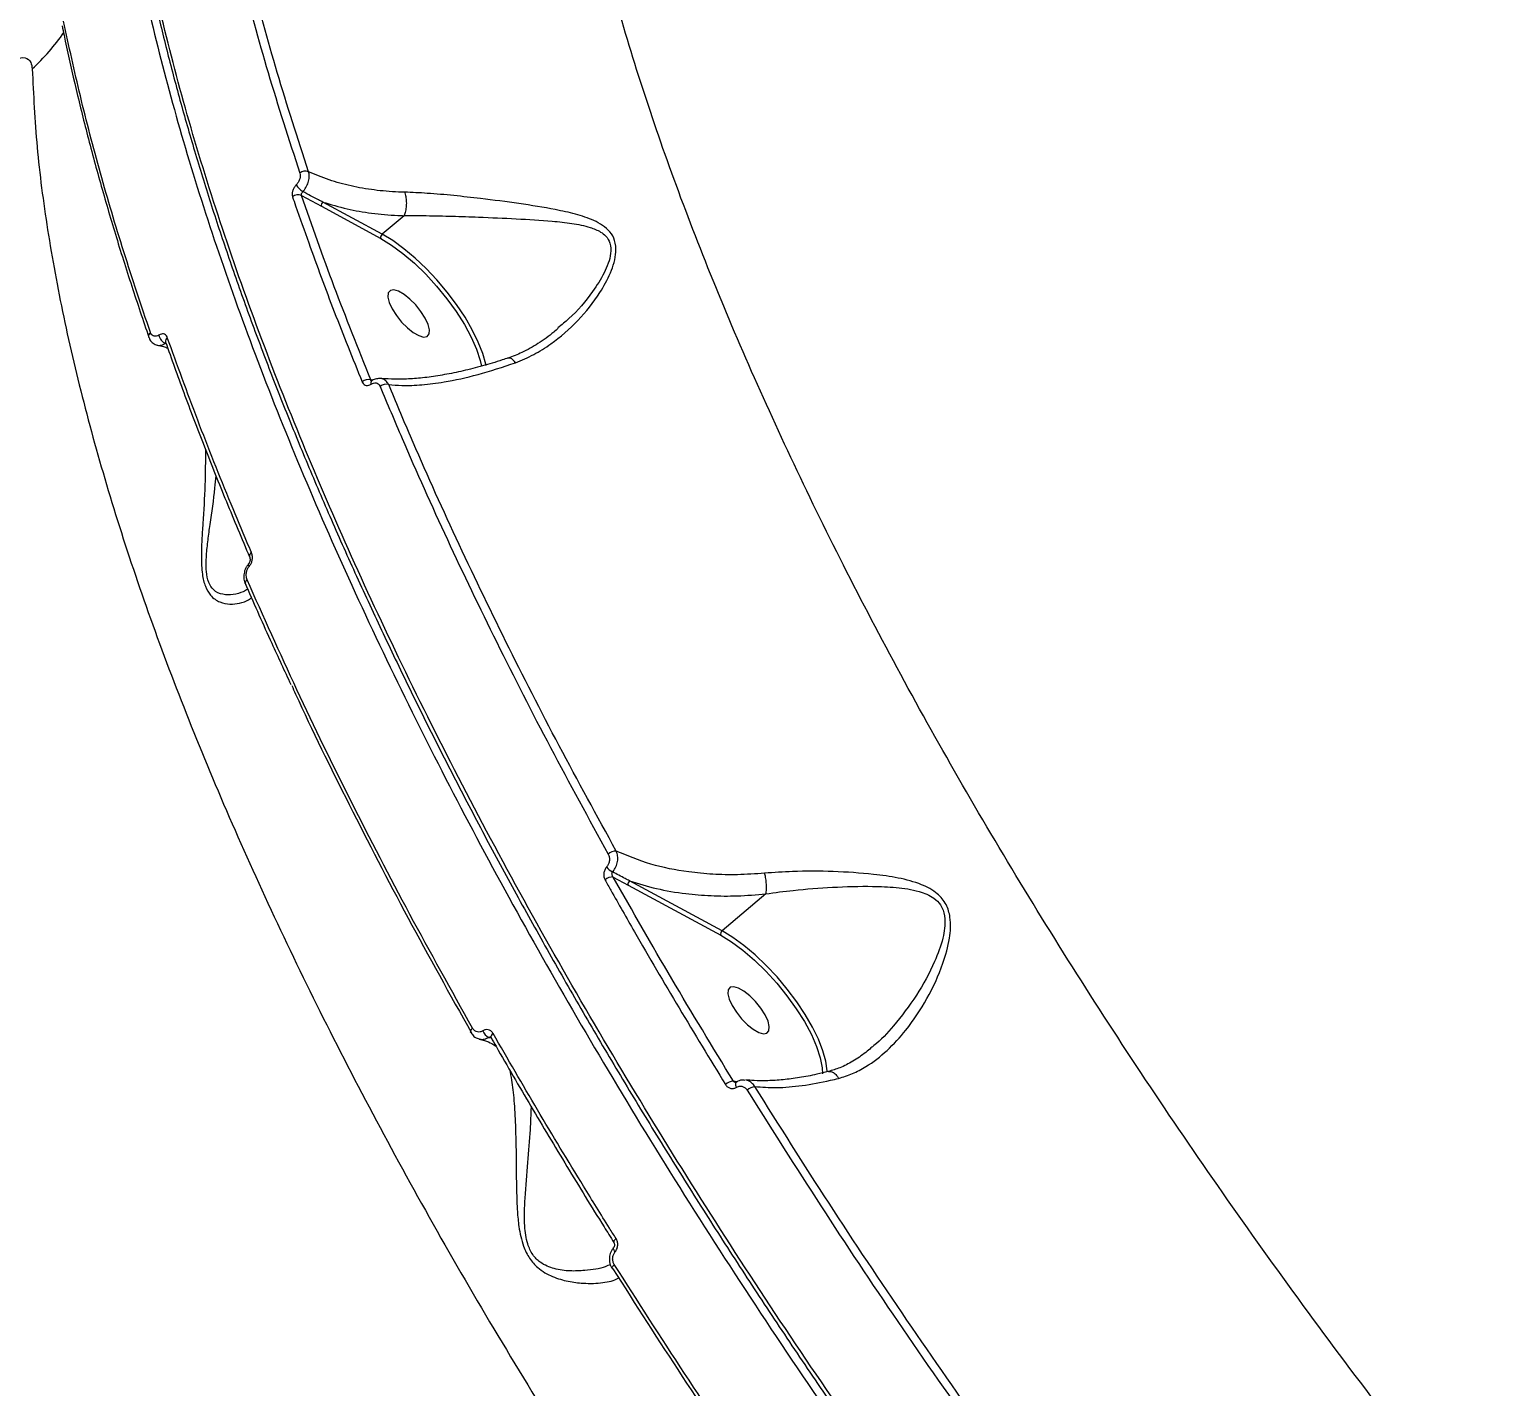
# Model space of a CAD drawing. Header units: millimetres. Extents: x -6879 to 7341, y -8047 to 7187.
# Drawn here: x -1084.1 to -860.5, y 3551.1 to 3758.5 of the extents above; entities that cross this region are included whole.
import ezdxf

# ---------------------------------------------------------------- set-up
doc = ezdxf.new("R2010")
doc.units = ezdxf.units.MM
for name, color, linetype in [('DIKOM_ОБЪЕКТ', 7, 'Continuous'), ('DIKOM_РАЗМЕР_ЗОНА', 7, 'Continuous'), ('DIKOM_РАЗМЕР_ОБЪЕКТА', 7, 'Continuous')]:
    doc.layers.add(name, color=color, linetype=linetype)
doc.styles.add('style1', font='arial.ttf', dxfattribs={"width": 0.8})
doc.dimstyles.new('1-50', dxfattribs={"dimtxt": 300, "dimasz": 200, "dimexe": 100, "dimexo": 0, "dimgap": 100, "dimtad": 0, "dimdec": 0, "dimtxsty": 'style1', "dimcen": 0, "dimclrd": 7, "dimclre": 7, "dimadec": 1, "dimazin": 2, "dimtfac": 1, "dimtdec": 0, "dimtmove": 1, "dimatfit": 3, "dimfxl": 0, "dimlwd": 25, "dimlwe": 18, "dimarcsym": 0})

# ---------------------------------------------------------------- blocks, each defined once
blk = doc.blocks.new('*D20')
at = {"layer": 'Defpoints', "color": 0, "transparency": 16777216}
for p in [(-335.47, 4138.44), (-5198.79, -5966.88), (-1568.13, -5966.88)]:
    blk.add_point(p, dxfattribs=at)
at = {"layer": 'DIKOM_РАЗМЕР_ОБЪЕКТА', "color": 7, "lineweight": 18, "transparency": 16777216}
for p, q in [((-335.47, 4138.44), (-5298.79, 4138.44)), ((-1568.13, -5966.88), (-5298.79, -5966.88))]:
    blk.add_line(p, q, dxfattribs=at)
at = {"layer": 'DIKOM_РАЗМЕР_ОБЪЕКТА', "color": 7, "lineweight": 25, "transparency": 16777216}
for p, q in [((-5198.79, 3938.44), (-5198.79, -81.84)), ((-5198.79, -5766.88), (-5198.79, -1161.62))]:
    blk.add_line(p, q, dxfattribs=at)
at = {"layer": 'DIKOM_РАЗМЕР_ОБЪЕКТА', "color": 7, "transparency": 16777216}
for points in [[(-5232.12, 3938.44), (-5165.46, 3938.44), (-5198.79, 4138.44)], [(-5232.12, -5766.88), (-5165.46, -5766.88), (-5198.79, -5966.88)]]:
    blk.add_solid(points, dxfattribs=at)
at = {"layer": 'DIKOM_РАЗМЕР_ОБЪЕКТА', "color": 0, "transparency": 16777216, "insert": (-5198.79, -621.73), "char_height": 300, "attachment_point": 5, "rotation": 90, "style": 'style1'}
blk.add_mtext('10100', dxfattribs=at)
blk = doc.blocks.new('*D19')
at = {"layer": 'Defpoints', "color": 0, "transparency": 16777216}
for p in [(5624.04, 6094.27), (-4435.35, 2864.29), (5624.04, -2640.11)]:
    blk.add_point(p, dxfattribs=at)
at = {"layer": 'DIKOM_РАЗМЕР_ОБЪЕКТА', "color": 7, "lineweight": 18, "transparency": 16777216}
for p, q in [((-4435.35, 2864.29), (-4435.35, 6194.27)), ((5624.04, -2640.11), (5624.04, 6194.27))]:
    blk.add_line(p, q, dxfattribs=at)
at = {"layer": 'DIKOM_РАЗМЕР_ОБЪЕКТА', "color": 7, "lineweight": 25, "transparency": 16777216}
for p, q in [((-4235.35, 6094.27), (2113.67, 6094.27)), ((5424.04, 6094.27), (3193.46, 6094.27))]:
    blk.add_line(p, q, dxfattribs=at)
at = {"layer": 'DIKOM_РАЗМЕР_ОБЪЕКТА', "color": 7, "transparency": 16777216}
for points in [[(-4235.35, 6127.6), (-4235.35, 6060.94), (-4435.35, 6094.27)], [(5424.04, 6127.6), (5424.04, 6060.94), (5624.04, 6094.27)]]:
    blk.add_solid(points, dxfattribs=at)
at = {"layer": 'DIKOM_РАЗМЕР_ОБЪЕКТА', "color": 0, "transparency": 16777216, "insert": (2653.56, 6094.27), "char_height": 300, "attachment_point": 5, "style": 'style1'}
blk.add_mtext('10100', dxfattribs=at)
blk = doc.blocks.new('*D18')
at = {"layer": 'Defpoints', "color": 0, "transparency": 16777216}
for p in [(-342.29, 5666.7), (-6681.79, -8047.27), (-1651.48, -8047.27)]:
    blk.add_point(p, dxfattribs=at)
at = {"layer": 'DIKOM_РАЗМЕР_ЗОНА', "color": 7, "lineweight": 18, "transparency": 16777216}
for p, q in [((-342.29, 5666.7), (-6781.79, 5666.7)), ((-1651.48, -8047.27), (-6781.79, -8047.27))]:
    blk.add_line(p, q, dxfattribs=at)
at = {"layer": 'DIKOM_РАЗМЕР_ЗОНА', "color": 7, "lineweight": 25, "transparency": 16777216}
for p, q in [((-6681.79, 5466.7), (-6681.79, -340.84)), ((-6681.79, -7847.27), (-6681.79, -1420.62))]:
    blk.add_line(p, q, dxfattribs=at)
at = {"layer": 'DIKOM_РАЗМЕР_ЗОНА', "color": 7, "transparency": 16777216}
for points in [[(-6715.12, 5466.7), (-6648.46, 5466.7), (-6681.79, 5666.7)], [(-6715.12, -7847.27), (-6648.46, -7847.27), (-6681.79, -8047.27)]]:
    blk.add_solid(points, dxfattribs=at)
at = {"layer": 'DIKOM_РАЗМЕР_ЗОНА', "color": 0, "transparency": 16777216, "insert": (-6681.79, -880.73), "char_height": 300, "attachment_point": 5, "rotation": 90, "style": 'style1'}
blk.add_mtext('13700', dxfattribs=at)
blk = doc.blocks.new('*D17')
at = {"layer": 'Defpoints', "color": 0, "transparency": 16777216}
for p in [(-5935.35, 6990.27), (-5935.35, 998.27), (7340.79, -2830.86)]:
    blk.add_point(p, dxfattribs=at)
at = {"layer": 'DIKOM_РАЗМЕР_ЗОНА', "color": 7, "lineweight": 18, "transparency": 16777216}
for p, q in [((-5935.35, 998.27), (-5935.35, 7090.27)), ((7340.79, -2830.86), (7340.79, 7090.27))]:
    blk.add_line(p, q, dxfattribs=at)
at = {"layer": 'DIKOM_РАЗМЕР_ЗОНА', "color": 7, "lineweight": 25, "transparency": 16777216}
for p, q in [((-5735.35, 6990.27), (2016.67, 6990.27)), ((7140.79, 6990.27), (3096.46, 6990.27))]:
    blk.add_line(p, q, dxfattribs=at)
at = {"layer": 'DIKOM_РАЗМЕР_ЗОНА', "color": 7, "transparency": 16777216}
for points in [[(-5735.35, 7023.6), (-5735.35, 6956.94), (-5935.35, 6990.27)], [(7140.79, 7023.6), (7140.79, 6956.94), (7340.79, 6990.27)]]:
    blk.add_solid(points, dxfattribs=at)
at = {"layer": 'DIKOM_РАЗМЕР_ЗОНА', "color": 0, "transparency": 16777216, "insert": (2556.56, 6990.27), "char_height": 300, "attachment_point": 5, "style": 'style1'}
blk.add_mtext('13300', dxfattribs=at)

msp = doc.modelspace()

# ---------------------------------------------------------------- linework, layer by layer
at = {"layer": 'DIKOM_ОБЪЕКТ', "color": 7, "linetype": 'Continuous', "lineweight": 15}
for p, q in [((-1042.47, 3733.13), (-1039.43, 3731.46)), ((-1030.13, 3727.21), (-1039.21, 3732.12)), ((-1039.43, 3731.46), (-1030.35, 3726.55)), ((-1026.8, 3730.03), (-1030.13, 3727.21)), ((-1065.81, 3711.46), (-1065.8, 3711.43)), ((-1063.23, 3710.7), (-1063.23, 3710.71)), ((-1031.69, 3704.9), (-1031.86, 3704.93)), ((-1031.73, 3704.8), (-1031.74, 3704.79)), ((-994.83, 3628.98), (-992.56, 3627.74)), ((-992.56, 3627.74), (-978.42, 3620.08)), ((-978.2, 3620.74), (-992.34, 3628.4)), ((-971.51, 3626.41), (-978.2, 3620.74)), ((-1013.84, 3604.48), (-1013.48, 3604.41)), ((-975.91, 3597.69), (-976.47, 3597.79))]:
    msp.add_line(p, q, dxfattribs=at)
at = {"layer": 'DIKOM_ОБЪЕКТ', "color": 7, "linetype": 'Continuous', "lineweight": 15, "flags": 128}
for points in [[(-1014.26, 3707.12), (-1014.31, 3707.35), (-1014.76, 3708.97), (-1015.45, 3710.73), (-1016.37, 3712.59), (-1017.48, 3714.51), (-1018.77, 3716.44), (-1020.21, 3718.36), (-1021.77, 3720.21), (-1023.42, 3721.96), (-1025.11, 3723.56), (-1026.82, 3724.99), (-1028.51, 3726.22), (-1030.13, 3727.21)], [(-1030.35, 3726.55), (-1028.69, 3725.53), (-1026.96, 3724.26), (-1025.21, 3722.77), (-1023.48, 3721.09), (-1021.82, 3719.27), (-1020.25, 3717.35), (-1018.83, 3715.38), (-1017.58, 3713.4), (-1016.54, 3711.46), (-1015.72, 3709.61), (-1015.15, 3707.89), (-1014.95, 3707.02)], [(-1028.89, 3718.6), (-1029.2, 3718.22), (-1029.25, 3717.59), (-1029.05, 3716.76), (-1028.61, 3715.8), (-1027.96, 3714.77), (-1027.16, 3713.78), (-1026.28, 3712.88), (-1025.38, 3712.17), (-1024.53, 3711.7), (-1023.81, 3711.49), (-1023.28, 3711.59), (-1022.97, 3711.96), (-1022.92, 3712.59), (-1023.12, 3713.42), (-1023.56, 3714.39), (-1024.21, 3715.41), (-1025.01, 3716.41), (-1025.89, 3717.3), (-1026.79, 3718.01), (-1027.64, 3718.49), (-1028.36, 3718.69), (-1028.89, 3718.6)], [(-1050.44, 3676.45), (-1050.49, 3676.53), (-1050.53, 3676.59), (-1050.55, 3676.66), (-1050.57, 3676.71), (-1050.57, 3676.76), (-1050.57, 3676.8), (-1050.55, 3676.83), (-1050.52, 3676.85)], [(-1051.04, 3673.72), (-1051.03, 3673.69), (-1051.02, 3673.68)], [(-978.42, 3620.08), (-976.75, 3619.06), (-975.02, 3617.78), (-973.26, 3616.28), (-971.53, 3614.6), (-969.86, 3612.77), (-968.29, 3610.85), (-966.87, 3608.86), (-965.62, 3606.88), (-964.57, 3604.93), (-963.76, 3603.08), (-963.2, 3601.36), (-962.91, 3599.81), (-962.86, 3598.93)], [(-962.16, 3599.28), (-962.16, 3599.38), (-962.36, 3600.82), (-962.81, 3602.44), (-963.49, 3604.2), (-964.4, 3606.06), (-965.51, 3607.98), (-966.81, 3609.93), (-968.25, 3611.85), (-969.81, 3613.71), (-971.47, 3615.47), (-973.17, 3617.08), (-974.88, 3618.52), (-976.57, 3619.75), (-978.2, 3620.74)], [(-976.96, 3612.13), (-977.27, 3611.76), (-977.32, 3611.13), (-977.12, 3610.3), (-976.68, 3609.33), (-976.03, 3608.31), (-975.23, 3607.31), (-974.35, 3606.42), (-973.45, 3605.71), (-972.6, 3605.23), (-971.89, 3605.03), (-971.35, 3605.12), (-971.04, 3605.49), (-970.99, 3606.12), (-971.19, 3606.95), (-971.63, 3607.92), (-972.28, 3608.94), (-973.08, 3609.94), (-973.96, 3610.83), (-974.86, 3611.55), (-975.71, 3612.02), (-976.43, 3612.22), (-976.96, 3612.13)], [(-1016.33, 3605.89), (-1016.45, 3605.78), (-1016.55, 3605.66), (-1016.62, 3605.55), (-1016.66, 3605.45), (-1016.67, 3605.35), (-1016.64, 3605.28)], [(-1013.19, 3605.07), (-1013.32, 3604.95), (-1013.42, 3604.83), (-1013.49, 3604.72), (-1013.53, 3604.61), (-1013.53, 3604.52), (-1013.51, 3604.45)], [(-976.06, 3597.63), (-976.07, 3597.62), (-976.13, 3597.55), (-976.16, 3597.45), (-976.17, 3597.33), (-976.15, 3597.18), (-976.1, 3597.01), (-976.04, 3596.84)], [(-994.41, 3573.74), (-994.54, 3573.62), (-994.64, 3573.5), (-994.72, 3573.4), (-994.76, 3573.3), (-994.77, 3573.22), (-994.75, 3573.16), (-994.75, 3573.15)], [(-994.54, 3571.72), (-994.63, 3571.84), (-994.7, 3571.94), (-994.76, 3572.05), (-994.8, 3572.14), (-994.82, 3572.22), (-994.82, 3572.28), (-994.8, 3572.34), (-994.79, 3572.35)], [(-994.67, 3569.75), (-994.79, 3569.63), (-994.89, 3569.52), (-994.97, 3569.42), (-995.01, 3569.33), (-995.03, 3569.25), (-995.02, 3569.18), (-995.01, 3569.18)], [(-995.01, 3569.18), (-994.97, 3569.14), (-994.9, 3569.11)]]:
    msp.add_lwpolyline(points, dxfattribs=at)
at = {"layer": 'DIKOM_ОБЪЕКТ', "color": 7, "linetype": 'Continuous', "lineweight": 15}
for centre, radius, start, end in [((-1107.51, 3778.26), 35.17, 312.8132, 324.8606), ((-1041.87, 3735.55), 1.3, 67.9892, 130.7334), ((-1040.58, 3736.44), 3.2, 212.4427, 238.4811), ((-1042.99, 3731.96), 1.28, 66.0397, 131.1861), ((-1038.8, 3731.62), 0.643, 128.9306, 194.3192), ((-1029.73, 3726.71), 0.642, 128.9282, 194.359), ((-1065.16, 3711.61), 0.668, 124.3815, 192.7088), ((-1062.7, 3711.99), 1.55, 187.6941, 250.8503), ((-1062.59, 3710.87), 0.66, 123.8677, 194.1305), ((-1032.3, 3703.65), 1.35, 71.2262, 131.9196), ((-1031.37, 3704.48), 0.488, 139.9045, 203.3108), ((-1029.53, 3702.88), 1.39, 73.9717, 131.4962), ((-1049.78, 3678.04), 0.633, 121.8104, 193.7594), ((-1050.42, 3673.86), 0.637, 122.1119, 192.9278), ((-994.42, 3631.19), 1.75, 88.5823, 132.4625), ((-994.92, 3627.28), 1.71, 86.9749, 133.0775), ((-993.56, 3632.29), 2.89, 217.7006, 241.4685), ((-991.94, 3627.9), 0.643, 128.9563, 194.2928), ((-977.8, 3620.24), 0.642, 128.9294, 194.3578), ((-1016.48, 3605.37), 0.187, 207.8546, 243.7463), ((-1013.24, 3605.95), 1.59, 197.2901, 247.5414), ((-976.32, 3595.8), 1.99, 94.3447, 133.0972), ((-972.95, 3594.86), 2.11, 96.8599, 132.502)]:
    msp.add_arc(centre, radius, start, end, dxfattribs=at)
for points, knots in [([(-765.25, 3423.76), (-769.69, 3427.93), (-778.56, 3436.26), (-791.74, 3449.27), (-804.77, 3462.6), (-817.79, 3476.44), (-830.76, 3490.78), (-843.65, 3505.59), (-856.24, 3520.63), (-868.9, 3536.38), (-881.58, 3552.83), (-894.19, 3569.97), (-906.3, 3587.21), (-917.86, 3604.49), (-928.82, 3621.71), (-939.12, 3638.81), (-948.73, 3655.74), (-957.65, 3672.5), (-965.88, 3689.04), (-973.37, 3705.28), (-980.1, 3721.16), (-986.02, 3736.6), (-991.11, 3751.57), (-995.39, 3766.05), (-998.85, 3780.02), (-1001.48, 3793.41), (-1003.26, 3806.16), (-1004.19, 3818.44), (-1004.22, 3830.18), (-1003.29, 3841.3), (-1001.42, 3851.58), (-998.58, 3860.93), (-994.87, 3869.43), (-991.61, 3874.27), (-989.98, 3876.69)], [0, 0, 0, 0, 0.027767, 0.055566, 0.083366, 0.111132, 0.140038, 0.16898, 0.197923, 0.226828, 0.258638, 0.290548, 0.32251, 0.354472, 0.386382, 0.418191, 0.449896, 0.4817, 0.513556, 0.545411, 0.577215, 0.608919, 0.640547, 0.672276, 0.704055, 0.735834, 0.767563, 0.799191, 0.832594, 0.866026, 0.89943, 0.932943, 0.966486, 1, 1, 1, 1]), ([(-1060.86, 3863.92), (-1061.05, 3863.58), (-1061.97, 3861.91), (-1063.41, 3858.68), (-1065.18, 3854.23), (-1066.71, 3849.53), (-1068.03, 3844.59), (-1069.14, 3839.42), (-1070.02, 3834.04), (-1070.68, 3828.47), (-1071.12, 3822.72), (-1071.33, 3816.79), (-1071.31, 3810.69), (-1071.07, 3804.42), (-1070.6, 3797.96), (-1069.91, 3791.33), (-1069, 3784.51), (-1067.86, 3777.51), (-1066.49, 3770.32), (-1064.9, 3762.95), (-1063.09, 3755.41), (-1061.07, 3747.73), (-1058.83, 3739.95), (-1056.4, 3732.06), (-1053.76, 3724.08), (-1050.91, 3715.98), (-1047.86, 3707.78), (-1044.6, 3699.47), (-1041.13, 3691.04), (-1037.46, 3682.5), (-1033.58, 3673.84), (-1029.48, 3665.06), (-1025.19, 3656.18), (-1020.7, 3647.22), (-1016.05, 3638.23), (-1011.23, 3629.22), (-1006.25, 3620.2), (-1001.11, 3611.14), (-995.81, 3602.07), (-990.34, 3592.96), (-984.7, 3583.82), (-978.9, 3574.65), (-972.92, 3565.45), (-966.77, 3556.2), (-960.46, 3546.92), (-954, 3537.64), (-947.41, 3528.4), (-940.73, 3519.23), (-933.95, 3510.12), (-927.06, 3501.08), (-920.07, 3492.09), (-912.98, 3483.16), (-905.78, 3474.29), (-898.46, 3465.47), (-891.04, 3456.69), (-883.5, 3447.97), (-877.58, 3441.24), (-874.16, 3437.44), (-873.32, 3436.51)], [0, 0, 0, 0, 0.004668, 0.022808, 0.040999, 0.059259, 0.077609, 0.096067, 0.114591, 0.13305, 0.151421, 0.169726, 0.187983, 0.206212, 0.224434, 0.242667, 0.260925, 0.279229, 0.2976, 0.316057, 0.334597, 0.353107, 0.371506, 0.389826, 0.408088, 0.426313, 0.444522, 0.462735, 0.480968, 0.49924, 0.517572, 0.535985, 0.554493, 0.573004, 0.591418, 0.609748, 0.628015, 0.646238, 0.664439, 0.682639, 0.700855, 0.719104, 0.737407, 0.755786, 0.77426, 0.792771, 0.811211, 0.829559, 0.847838, 0.866068, 0.884271, 0.902466, 0.920672, 0.938907, 0.957189, 0.975541, 0.993982, 1, 1, 1, 1]), ([(-765, 3332.55), (-768.23, 3335.25), (-776.94, 3342.53), (-791.13, 3354.95), (-807.51, 3369.93), (-823.94, 3385.66), (-840.38, 3402.1), (-856.76, 3419.22), (-872.72, 3436.64), (-888.22, 3454.28), (-903.22, 3472.09), (-917.97, 3490.36), (-932.4, 3509.02), (-946.46, 3528.04), (-959.83, 3546.99), (-972.49, 3565.8), (-984.43, 3584.43), (-995.82, 3603.16), (-1006.63, 3621.95), (-1016.78, 3640.72), (-1026.05, 3659.06), (-1034.45, 3676.92), (-1041.96, 3694.26), (-1048.73, 3711.36), (-1054.68, 3728.15), (-1059.78, 3744.55), (-1063.91, 3760.22), (-1067.1, 3775.12), (-1069.35, 3789.21), (-1070.71, 3802.75), (-1071.15, 3815.64), (-1070.62, 3827.84), (-1069.21, 3838.59), (-1067.09, 3848.03), (-1064.35, 3856.19), (-1062.17, 3861.55), (-1060.72, 3863.98), (-1060.63, 3864.14)], [0, 0, 0, 0, 0.017511, 0.047177, 0.076865, 0.10653, 0.137057, 0.167609, 0.198136, 0.227802, 0.25749, 0.287155, 0.317682, 0.348234, 0.378761, 0.408427, 0.438115, 0.46778, 0.498307, 0.528859, 0.559386, 0.589052, 0.61874, 0.648405, 0.678932, 0.709484, 0.740011, 0.769677, 0.799365, 0.82903, 0.859557, 0.890109, 0.920636, 0.946455, 0.972305, 0.998154, 1, 1, 1, 1]), ([(-1069.61, 3841.75), (-1070.02, 3839.7), (-1071.13, 3834.19), (-1072.19, 3824.5), (-1072.55, 3812.53), (-1071.99, 3799.64), (-1070.49, 3785.88), (-1068.01, 3771.25), (-1064.62, 3756.09), (-1060.34, 3740.45), (-1055.24, 3724.42), (-1049.22, 3707.72), (-1042.28, 3690.4), (-1034.4, 3672.49), (-1025.77, 3654.39), (-1016.43, 3636.17), (-1006.44, 3617.9), (-995.64, 3599.27), (-984.04, 3580.34), (-971.65, 3561.17), (-958.9, 3542.4), (-945.87, 3524.09), (-932.65, 3506.3), (-918.86, 3488.5), (-904.52, 3470.75), (-889.67, 3453.12), (-874.42, 3435.76), (-858.83, 3418.72), (-842.92, 3402.06), (-826.66, 3385.73), (-810.07, 3369.8), (-793.22, 3354.34), (-776.47, 3339.69), (-759.88, 3325.88), (-743.5, 3312.93), (-727.06, 3300.61), (-710.61, 3289.01), (-694.23, 3278.19), (-679.2, 3268.92), (-669.78, 3263.6), (-665.61, 3261.25)], [0, 0, 0, 0, 0.0156515, 0.0421675, 0.0687038, 0.0952197, 0.1225059, 0.1498143, 0.1771004, 0.2036165, 0.2301528, 0.2566688, 0.283955, 0.3112634, 0.3385497, 0.3650656, 0.391602, 0.4181179, 0.445404, 0.4727126, 0.4999986, 0.5255599, 0.5511395, 0.5767008, 0.6029495, 0.6292179, 0.6554666, 0.6819825, 0.708519, 0.7350351, 0.7623213, 0.7896298, 0.8169161, 0.843432, 0.8699686, 0.8964846, 0.9237708, 0.9510793, 0.9783656, 1, 1, 1, 1]), ([(-1057.16, 3794.44), (-1056.43, 3789.96), (-1054.96, 3781), (-1051.7, 3766.76), (-1047.73, 3752), (-1044.39, 3741.68), (-1042.72, 3736.53)], [0, 0, 0, 0, 0.248595, 0.497189, 0.748595, 1, 1, 1, 1]), ([(-1041.38, 3736.75), (-1043.03, 3741.84), (-1046.33, 3752.01), (-1050.29, 3766.69), (-1053.57, 3780.97), (-1055.05, 3790.01), (-1055.8, 3794.53)], [0, 0, 0, 0, 0.248595, 0.497191, 0.748596, 1, 1, 1, 1]), ([(-1079.02, 3759.02), (-1078.93, 3758.56), (-1078.37, 3755.69), (-1077.14, 3750.26), (-1075.3, 3742.73), (-1073.22, 3735.05), (-1070.93, 3727.23), (-1068.47, 3719.37), (-1066.66, 3714.05), (-1065.77, 3711.44)], [0, 0, 0, 0, 0.031399, 0.193549, 0.355807, 0.518138, 0.680504, 0.842862, 1, 1, 1, 1]), ([(-1065.54, 3712.16), (-1066.93, 3716.3), (-1069.71, 3724.57), (-1073.26, 3736.61), (-1076.36, 3748.4), (-1077.99, 3755.96), (-1078.8, 3759.75)], [0, 0, 0, 0, 0.249098, 0.498195, 0.749097, 1, 1, 1, 1]), ([(-1090.16, 3751.22), (-1089.45, 3751.85), (-1088.02, 3753.1), (-1086.1, 3754.11), (-1084.61, 3754.3), (-1083.76, 3753.68), (-1083.65, 3752.82), (-1083.6, 3752.46)], [0, 0, 0, 0, 0.218008, 0.433232, 0.643779, 0.851438, 1, 1, 1, 1]), ([(-1083.6, 3752.46), (-1083.41, 3748.53), (-1083.03, 3740.65), (-1081.37, 3727.94), (-1078.93, 3714.64), (-1075.65, 3700.73), (-1071.56, 3686.3), (-1066.67, 3671.39), (-1060.97, 3656), (-1054.48, 3640.19), (-1047.23, 3623.99), (-1039.25, 3607.48), (-1030.59, 3590.75), (-1021.26, 3573.84), (-1011.26, 3556.76), (-1000.62, 3539.56), (-989.39, 3522.29), (-977.62, 3505.02), (-965.36, 3487.85), (-952.64, 3470.82), (-939.47, 3453.95), (-925.89, 3437.27), (-911.94, 3420.84), (-897.7, 3404.73), (-883.22, 3389.02), (-868.54, 3373.75), (-853.68, 3358.96), (-838.67, 3344.65), (-823.58, 3330.88), (-808.46, 3317.72), (-793.39, 3305.21), (-779.53, 3294.29), (-766.89, 3284.78), (-759.28, 3279.38), (-755.47, 3276.68)], [0, 0, 0, 0, 0.031557, 0.063213, 0.09492, 0.126626, 0.158283, 0.189839, 0.221397, 0.253054, 0.284762, 0.31647, 0.348127, 0.379685, 0.411265, 0.442944, 0.474674, 0.506404, 0.538084, 0.569664, 0.601295, 0.633025, 0.664806, 0.696587, 0.728318, 0.75995, 0.791659, 0.823468, 0.855327, 0.887186, 0.918995, 0.950705, 0.975352, 1, 1, 1, 1]), ([(-1042.72, 3736.53), (-1042.69, 3736.4), (-1042.63, 3736.14), (-1042.71, 3735.67), (-1042.9, 3735.21), (-1043.12, 3734.89), (-1043.26, 3734.75), (-1043.28, 3734.72)], [0, 0, 0, 0, 0.237798, 0.475501, 0.713479, 0.951549, 1, 1, 1, 1]), ([(-1042.25, 3733.71), (-1042.21, 3733.75), (-1042, 3734), (-1041.65, 3734.52), (-1041.34, 3735.31), (-1041.23, 3736.1), (-1041.33, 3736.53), (-1041.38, 3736.75)], [0, 0, 0, 0, 0.048515, 0.28674, 0.524694, 0.762273, 1, 1, 1, 1]), ([(-1026.71, 3733.62), (-1027.02, 3733.63), (-1028.6, 3733.67), (-1031.38, 3733.91), (-1034.94, 3734.53), (-1038.33, 3735.45), (-1040.36, 3736.31), (-1041.38, 3736.75)], [0, 0, 0, 0, 0.056399, 0.288295, 0.522768, 0.760002, 1, 1, 1, 1]), ([(-1043.28, 3734.72), (-1043.3, 3734.7), (-1043.44, 3734.56), (-1043.65, 3734.25), (-1043.84, 3733.78), (-1043.92, 3733.31), (-1043.86, 3733.05), (-1043.84, 3732.92)], [0, 0, 0, 0, 0.047932, 0.285622, 0.523639, 0.761792, 1, 1, 1, 1]), ([(-1043.84, 3732.92), (-1043.68, 3732.46), (-1042.87, 3730.12), (-1040.82, 3724.31), (-1037.52, 3715.39), (-1034.64, 3708.23), (-1033.2, 3704.65)], [0, 0, 0, 0, 0.05077, 0.253856, 0.6267, 1, 1, 1, 1]), ([(-1042.47, 3733.13), (-1042.48, 3733.17), (-1042.49, 3733.25), (-1042.45, 3733.41), (-1042.38, 3733.56), (-1042.3, 3733.66), (-1042.26, 3733.7), (-1042.25, 3733.71)], [0, 0, 0, 0, 0.238595, 0.476932, 0.715013, 0.952195, 1, 1, 1, 1]), ([(-1031.86, 3704.93), (-1033.78, 3709.71), (-1037.61, 3719.27), (-1040.85, 3728.51), (-1042.47, 3733.13)], [0, 0, 0, 0, 0.499452, 1, 1, 1, 1]), ([(-1039.21, 3732.12), (-1039.43, 3732.23), (-1040.45, 3732.75), (-1041.46, 3733.29), (-1042.25, 3733.71)], [0, 0, 0, 0, 0.218551, 1, 1, 1, 1]), ([(-1039.21, 3732.12), (-1037.99, 3731.75), (-1035.62, 3731.02), (-1031.77, 3730.36), (-1028.81, 3730.09), (-1027.12, 3730.04), (-1026.8, 3730.03)], [0, 0, 0, 0, 0.3208395, 0.6223645, 0.927232, 1, 1, 1, 1]), ([(-1026.71, 3733.62), (-1026.7, 3733.58), (-1026.64, 3733.44), (-1026.53, 3733.05), (-1026.44, 3732.37), (-1026.44, 3731.52), (-1026.55, 3730.69), (-1026.71, 3730.25), (-1026.79, 3730.04)], [0, 0, 0, 0, 0.035067, 0.155254, 0.366447, 0.577626, 0.788815, 1, 1, 1, 1]), ([(-1009.76, 3707.56), (-1008.82, 3707.96), (-1006.94, 3708.75), (-1003.69, 3710.83), (-1000.14, 3713.89), (-997.14, 3717.67), (-995.43, 3720.77), (-994.67, 3722.88), (-994.35, 3724.58), (-994.5, 3726.23), (-995.27, 3727.6), (-996.42, 3728.58), (-998.16, 3729.51), (-1000.58, 3730.31), (-1004.38, 3731.12), (-1009.2, 3731.91), (-1014.47, 3732.58), (-1019.19, 3733.11), (-1023.14, 3733.47), (-1025.57, 3733.57), (-1026.71, 3733.62)], [0, 0, 0, 0, 0.051928, 0.10389, 0.195153, 0.286402, 0.3437, 0.373133, 0.402472, 0.436683, 0.467112, 0.496975, 0.526969, 0.580892, 0.634955, 0.72659, 0.818133, 0.881058, 0.943893, 1, 1, 1, 1]), ([(-1026.8, 3730.03), (-1026.79, 3730.03), (-1026.79, 3730.04), (-1026.79, 3730.04), (-1026.79, 3730.04)], [0, 0, 0, 0, 0.676033, 1, 1, 1, 1]), ([(-1026.79, 3730.04), (-1026.79, 3730.04), (-1025.69, 3730.05), (-1023.28, 3730.05), (-1019.43, 3729.96), (-1014.8, 3729.79), (-1009.62, 3729.58), (-1004.88, 3729.28), (-1001.13, 3728.89), (-998.63, 3728.39), (-996.92, 3727.7), (-995.87, 3726.89), (-995.21, 3725.81), (-995.15, 3724.31), (-995.56, 3722.75), (-996.43, 3720.77), (-998.33, 3717.84), (-1000.71, 3714.94), (-1002.72, 3713.35), (-1003.3, 3712.9)], [0, 0, 0, 0, 0.0000388, 0.067266, 0.1436847, 0.2202056, 0.3318563, 0.4435992, 0.5079688, 0.5721455, 0.6146189, 0.6396404, 0.6725103, 0.7096839, 0.7430755, 0.7766214, 0.8445118, 0.9554211, 1, 1, 1, 1]), ([(-1065.78, 3711.47), (-1065.73, 3711.32), (-1065.61, 3710.95), (-1065.16, 3710.53), (-1064.73, 3710.27), (-1064.5, 3710.26), (-1064.49, 3710.26)], [0, 0, 0, 0, 0.249209, 0.627205, 0.992468, 1, 1, 1, 1]), ([(-1064.24, 3711.78), (-1064.36, 3711.72), (-1064.61, 3711.59), (-1064.97, 3711.59), (-1065.28, 3711.73), (-1065.46, 3711.96), (-1065.52, 3712.12), (-1065.54, 3712.16)], [0, 0, 0, 0, 0.221146, 0.441867, 0.674506, 0.925188, 1, 1, 1, 1]), ([(-1062.96, 3711.41), (-1062.97, 3711.45), (-1063.04, 3711.61), (-1063.21, 3711.83), (-1063.52, 3711.98), (-1063.87, 3711.97), (-1064.11, 3711.85), (-1064.24, 3711.78)], [0, 0, 0, 0, 0.073372, 0.322565, 0.555036, 0.777394, 1, 1, 1, 1]), ([(-1050.11, 3678.57), (-1050.32, 3679.07), (-1051.38, 3681.54), (-1054.22, 3688.34), (-1058.43, 3698.87), (-1061.45, 3707.23), (-1062.96, 3711.41)], [0, 0, 0, 0, 0.044143, 0.220721, 0.610018, 1, 1, 1, 1]), ([(-1003.26, 3712.83), (-1003.47, 3712.64), (-1004.43, 3711.76), (-1006.28, 3710.5), (-1008.61, 3709.13), (-1010.19, 3708.53), (-1010.9, 3708.26)], [0, 0, 0, 0, 0.095501, 0.427597, 0.743807, 1, 1, 1, 1]), ([(-1064.53, 3710.25), (-1064.19, 3710.18), (-1063.57, 3710.06), (-1063.1, 3709.88), (-1062.9, 3709.8)], [0, 0, 0, 0, 0.554657, 1, 1, 1, 1]), ([(-1064.5, 3710.27), (-1064.49, 3710.26), (-1064.3, 3710.18), (-1063.84, 3710.23), (-1063.42, 3710.43), (-1063.21, 3710.53)], [0, 0, 0, 0, 0.017999, 0.504692, 1, 1, 1, 1]), ([(-1063.22, 3710.71), (-1062.32, 3708.16), (-1060.44, 3702.88), (-1057.33, 3694.75), (-1053.98, 3686.37), (-1051.59, 3680.71), (-1050.39, 3677.89)], [0, 0, 0, 0, 0.238428, 0.493221, 0.747142, 1, 1, 1, 1]), ([(-1010.89, 3708.31), (-1011.19, 3708.2), (-1012.52, 3707.73), (-1014.83, 3707.05), (-1017.79, 3706.29), (-1020.63, 3705.71), (-1023.33, 3705.3), (-1025.86, 3705.07), (-1028.15, 3705.03), (-1029.65, 3705.08), (-1030.29, 3705.18), (-1030.34, 3705.19)], [0, 0, 0, 0, 0.038852, 0.173134, 0.30884, 0.445588, 0.582842, 0.719839, 0.855875, 0.990363, 1, 1, 1, 1]), ([(-1029.14, 3704.22), (-1028.48, 3704.16), (-1026.91, 3704.04), (-1024.09, 3704.15), (-1020.26, 3704.64), (-1015.52, 3705.65), (-1011.69, 3706.92), (-1009.76, 3707.56)], [0, 0, 0, 0, 0.130168, 0.3081338, 0.4882693, 0.740851, 1, 1, 1, 1]), ([(-1009.76, 3707.56), (-1009.77, 3707.58), (-1009.93, 3707.78), (-1010.23, 3708.09), (-1010.61, 3708.3), (-1010.79, 3708.25), (-1010.86, 3708.23)], [0, 0, 0, 0, 0.040217, 0.403564, 0.780343, 1, 1, 1, 1]), ([(-1031.75, 3704.77), (-1031.76, 3704.77), (-1031.79, 3704.76), (-1031.83, 3704.8), (-1031.86, 3704.86), (-1031.86, 3704.92), (-1031.86, 3704.93)], [0, 0, 0, 0, 0.013445, 0.412609, 0.851834, 1, 1, 1, 1]), ([(-1031.65, 3704.86), (-1031.68, 3704.84), (-1031.74, 3704.79), (-1031.79, 3704.77), (-1031.79, 3704.77), (-1031.79, 3704.77)], [0, 0, 0, 0, 0.3423698, 0.7085886, 1, 1, 1, 1]), ([(-1030.38, 3705.13), (-1030.59, 3705.13), (-1031.04, 3705.15), (-1031.5, 3704.97), (-1031.71, 3704.81), (-1031.73, 3704.8)], [0, 0, 0, 0, 0.4545016, 0.9703518, 1, 1, 1, 1]), ([(-1029.14, 3704.22), (-1029.18, 3704.29), (-1029.33, 3704.56), (-1029.7, 3704.91), (-1030.09, 3705.14), (-1030.32, 3705.13), (-1030.34, 3705.13)], [0, 0, 0, 0, 0.139033, 0.559262, 0.967552, 1, 1, 1, 1]), ([(-1033.2, 3704.65), (-1033.18, 3704.61), (-1033.11, 3704.45), (-1032.91, 3704.22), (-1032.58, 3704.08), (-1032.2, 3704.09), (-1031.94, 3704.22), (-1031.82, 3704.28)], [0, 0, 0, 0, 0.07957, 0.31945, 0.549716, 0.774811, 1, 1, 1, 1]), ([(-1031.82, 3704.28), (-1031.69, 3704.35), (-1031.44, 3704.48), (-1031.06, 3704.49), (-1030.74, 3704.35), (-1030.54, 3704.13), (-1030.47, 3703.96), (-1030.45, 3703.92)], [0, 0, 0, 0, 0.226328, 0.452738, 0.682432, 0.920797, 1, 1, 1, 1]), ([(-1030.45, 3703.92), (-1029.34, 3701.29), (-1026.11, 3693.59), (-1020.28, 3680.6), (-1012.71, 3664.84), (-1004.54, 3648.8), (-998.58, 3637.92), (-995.6, 3632.48)], [0, 0, 0, 0, 0.114456, 0.334766, 0.555076, 0.777538, 1, 1, 1, 1]), ([(-994.38, 3632.94), (-997.32, 3638.32), (-1003.21, 3649.06), (-1011.34, 3665.02), (-1018.93, 3680.8), (-1024.8, 3693.86), (-1028.04, 3701.59), (-1029.14, 3704.22)], [0, 0, 0, 0, 0.220311, 0.440622, 0.663083, 0.885545, 1, 1, 1, 1]), ([(-1057.15, 3694.38), (-1057.15, 3692.56), (-1057.14, 3688.84), (-1057.47, 3684.12), (-1057.7, 3680.46), (-1057.79, 3677.84), (-1057.69, 3675.37), (-1057.21, 3673.31), (-1056.28, 3671.76), (-1054.92, 3670.9), (-1053.37, 3670.62), (-1051.87, 3670.78), (-1050.74, 3671.14), (-1050.24, 3671.55), (-1050.1, 3671.66)], [0, 0, 0, 0, 0.143082, 0.292249, 0.355365, 0.419307, 0.491196, 0.548836, 0.60653, 0.691217, 0.777532, 0.865721, 0.962135, 1, 1, 1, 1]), ([(-1050.67, 3672.94), (-1050.9, 3672.81), (-1051.57, 3672.44), (-1052.88, 3672.09), (-1054.44, 3672.06), (-1055.82, 3672.6), (-1056.7, 3673.9), (-1057.07, 3675.78), (-1057.01, 3678.05), (-1056.75, 3680.48), (-1056.27, 3683.94), (-1055.77, 3687.25), (-1055.56, 3689.65), (-1055.51, 3690.27)], [0, 0, 0, 0, 0.0574932, 0.1664831, 0.2751681, 0.3756989, 0.4414151, 0.5069419, 0.5917216, 0.6700542, 0.7485601, 0.9358651, 1, 1, 1, 1]), ([(-1050.43, 3677.96), (-1050.41, 3677.92), (-1050.36, 3677.83), (-1050.31, 3677.58), (-1050.33, 3677.3), (-1050.39, 3677.09), (-1050.46, 3676.95), (-1050.53, 3676.85), (-1050.58, 3676.79), (-1050.61, 3676.77), (-1050.62, 3676.76), (-1050.63, 3676.76)], [0, 0, 0, 0, 0.163729, 0.428177, 0.604002, 0.72076, 0.803025, 0.863061, 0.926744, 0.985482, 1, 1, 1, 1]), ([(-1050.44, 3676.45), (-1050.34, 3676.59), (-1050.14, 3676.86), (-1049.98, 3677.39), (-1049.94, 3677.96), (-1050.02, 3678.36), (-1050.1, 3678.55), (-1050.11, 3678.57)], [0, 0, 0, 0, 0.214749, 0.425912, 0.681714, 0.964162, 1, 1, 1, 1]), ([(-1050.66, 3676.64), (-1050.75, 3676.53), (-1051.01, 3676.22), (-1051.23, 3675.54), (-1051.3, 3674.71), (-1051.21, 3674.08), (-1051.06, 3673.78), (-1051.03, 3673.72)], [0, 0, 0, 0, 0.128853, 0.384113, 0.648433, 0.933795, 1, 1, 1, 1]), ([(-1050.76, 3674.4), (-1050.82, 3674.6), (-1050.94, 3674.97), (-1050.89, 3675.56), (-1050.73, 3676.06), (-1050.54, 3676.32), (-1050.44, 3676.45)], [0, 0, 0, 0, 0.329209, 0.579769, 0.788589, 1, 1, 1, 1]), ([(-1051, 3673.69), (-1050.95, 3673.58), (-1049.68, 3670.61), (-1047.4, 3665.52), (-1045.07, 3660.5), (-1044.09, 3658.41)], [0, 0, 0, 0, 0.0228555, 0.5909131, 1, 1, 1, 1]), ([(-1016.33, 3605.89), (-1019.57, 3611.7), (-1026.05, 3623.31), (-1034.96, 3640.55), (-1043.31, 3657.64), (-1048.28, 3668.81), (-1050.76, 3674.4)], [0, 0, 0, 0, 0.248595, 0.49719, 0.748595, 1, 1, 1, 1]), ([(-1043.96, 3658.25), (-1043.76, 3657.81), (-1041.07, 3651.84), (-1035.19, 3640), (-1026.33, 3622.76), (-1019.78, 3611.04), (-1016.51, 3605.17)], [0, 0, 0, 0, 0.025641, 0.347997, 0.673999, 1, 1, 1, 1]), ([(-995.6, 3632.48), (-995.54, 3632.33), (-995.41, 3632.03), (-995.39, 3631.5), (-995.52, 3630.99), (-995.71, 3630.68), (-995.83, 3630.54), (-995.84, 3630.52)], [0, 0, 0, 0, 0.247917, 0.495941, 0.736488, 0.967058, 1, 1, 1, 1]), ([(-994.94, 3629.75), (-994.91, 3629.78), (-994.71, 3630.01), (-994.4, 3630.52), (-994.15, 3631.35), (-994.12, 3632.22), (-994.29, 3632.7), (-994.38, 3632.94)], [0, 0, 0, 0, 0.03332, 0.266439, 0.508264, 0.755256, 1, 1, 1, 1]), ([(-971.71, 3629.56), (-973.1, 3629.47), (-975.78, 3629.27), (-979.66, 3629.37), (-984.15, 3629.8), (-989.27, 3630.81), (-992.66, 3632.23), (-994.38, 3632.94)], [0, 0, 0, 0, 0.164789, 0.31844, 0.473521, 0.733307, 1, 1, 1, 1]), ([(-995.84, 3630.52), (-995.86, 3630.51), (-995.98, 3630.37), (-996.17, 3630.05), (-996.3, 3629.53), (-996.28, 3628.99), (-996.15, 3628.68), (-996.08, 3628.52)], [0, 0, 0, 0, 0.029936, 0.261792, 0.503971, 0.752041, 1, 1, 1, 1]), ([(-994.83, 3628.98), (-994.87, 3629.05), (-994.96, 3629.17), (-995.03, 3629.38), (-995.03, 3629.57), (-994.99, 3629.68), (-994.95, 3629.73), (-994.94, 3629.75), (-994.94, 3629.75)], [0, 0, 0, 0, 0.2724882, 0.5325988, 0.766762, 0.9319983, 0.9740614, 1, 1, 1, 1]), ([(-992.34, 3628.4), (-992.56, 3628.51), (-993.43, 3628.95), (-994.29, 3629.41), (-994.94, 3629.75)], [0, 0, 0, 0, 0.2563981, 1, 1, 1, 1]), ([(-976.47, 3597.79), (-979.65, 3603.01), (-986.01, 3613.45), (-991.89, 3623.8), (-994.83, 3628.98)], [0, 0, 0, 0, 0.499449, 1, 1, 1, 1]), ([(-960.41, 3598.21), (-959.69, 3598.43), (-958.26, 3598.88), (-955.73, 3600.23), (-952.94, 3602.39), (-949.77, 3605.86), (-946.78, 3610.31), (-944.57, 3615.11), (-943.38, 3619.36), (-943.19, 3622.48), (-943.89, 3624.88), (-945.39, 3626.68), (-947.95, 3628.02), (-951.27, 3628.9), (-955.79, 3629.51), (-961.21, 3629.88), (-966.86, 3629.9), (-970.29, 3629.66), (-971.71, 3629.56)], [0, 0, 0, 0, 0.040431, 0.080882, 0.150956, 0.221146, 0.313921, 0.406691, 0.468097, 0.518438, 0.550939, 0.585738, 0.630831, 0.689215, 0.747828, 0.84126, 0.934579, 1, 1, 1, 1]), ([(-971.51, 3626.41), (-971.48, 3626.63), (-971.41, 3627.05), (-971.42, 3627.88), (-971.51, 3628.71), (-971.62, 3629.26), (-971.69, 3629.52), (-971.71, 3629.56)], [0, 0, 0, 0, 0.244022, 0.488015, 0.732018, 0.957103, 1, 1, 1, 1]), ([(-996.08, 3628.52), (-995.79, 3628), (-994.31, 3625.37), (-990.61, 3618.87), (-984.83, 3608.98), (-980.07, 3601.17), (-977.68, 3597.26)], [0, 0, 0, 0, 0.05077, 0.25385, 0.626698, 1, 1, 1, 1]), ([(-992.34, 3628.4), (-990.99, 3627.98), (-988.27, 3627.13), (-984.06, 3626.43), (-979.91, 3626.09), (-975.82, 3626.04), (-972.98, 3626.28), (-971.51, 3626.41)], [0, 0, 0, 0, 0.219898, 0.442781, 0.623673, 0.806255, 1, 1, 1, 1]), ([(-971.51, 3626.41), (-971.51, 3626.41), (-970.14, 3626.61), (-966.77, 3627.04), (-961.27, 3627.46), (-956, 3627.62), (-951.59, 3627.44), (-948.39, 3626.98), (-946.05, 3626.05), (-945.01, 3625.01), (-944.4, 3623.96), (-944.11, 3622.74), (-944.18, 3621.14), (-944.61, 3618.9), (-945.92, 3615.39), (-948.44, 3610.8), (-951.66, 3606.58), (-954.05, 3603.92), (-955.31, 3603), (-955.46, 3602.89)], [0, 0, 0, 0, 0.0000725, 0.0778664, 0.1877264, 0.3006311, 0.3681154, 0.4367911, 0.4864719, 0.5149363, 0.523348, 0.5578707, 0.5855788, 0.6140825, 0.6852611, 0.7942168, 0.9059068, 0.9885369, 1, 1, 1, 1]), ([(-971.51, 3626.41), (-971.51, 3626.41), (-971.51, 3626.41), (-971.51, 3626.41), (-971.51, 3626.41), (-971.51, 3626.41)], [0, 0, 0, 0, 0.496846, 0.904365, 1, 1, 1, 1]), ([(-1016.62, 3605.3), (-1016.51, 3605.11), (-1016.26, 3604.71), (-1015.78, 3604.36), (-1015.43, 3604.3), (-1015.34, 3604.28)], [0, 0, 0, 0, 0.3744746, 0.8309245, 1, 1, 1, 1]), ([(-1014.76, 3605.48), (-1014.89, 3605.41), (-1015.16, 3605.28), (-1015.59, 3605.3), (-1015.99, 3605.47), (-1016.22, 3605.71), (-1016.31, 3605.86), (-1016.33, 3605.89)], [0, 0, 0, 0, 0.237653, 0.47548, 0.713681, 0.951981, 1, 1, 1, 1]), ([(-1015.34, 3604.26), (-1015.31, 3604.25), (-1015.07, 3604.14), (-1014.53, 3604.17), (-1014.07, 3604.38), (-1013.84, 3604.48)], [0, 0, 0, 0, 0.0616889, 0.5307229, 1, 1, 1, 1]), ([(-1015.34, 3604.2), (-1015.06, 3604.14), (-1014.29, 3603.96), (-1013.43, 3603.6), (-1012.96, 3603.29), (-1012.77, 3603.16)], [0, 0, 0, 0, 0.254296, 0.696842, 1, 1, 1, 1]), ([(-1013.19, 3605.07), (-1013.21, 3605.09), (-1013.3, 3605.25), (-1013.53, 3605.49), (-1013.92, 3605.66), (-1014.35, 3605.68), (-1014.62, 3605.54), (-1014.76, 3605.48)], [0, 0, 0, 0, 0.048978, 0.287109, 0.525002, 0.762571, 1, 1, 1, 1]), ([(-1013.84, 3604.48), (-1013.8, 3604.5), (-1013.72, 3604.55), (-1013.63, 3604.54), (-1013.6, 3604.54)], [0, 0, 0, 0, 0.530329, 1, 1, 1, 1]), ([(-1013.6, 3604.54), (-1013.59, 3604.54), (-1013.58, 3604.54), (-1013.57, 3604.55), (-1013.52, 3604.47), (-1013.51, 3604.45)], [0, 0, 0, 0, 0.102202, 0.791642, 1, 1, 1, 1]), ([(-1013.5, 3604.45), (-1013.25, 3604.01), (-1011.28, 3600.52), (-1007.43, 3593.95), (-1001.93, 3584.76), (-997.69, 3577.82), (-995.24, 3573.95), (-994.74, 3573.16)], [0, 0, 0, 0, 0.04307, 0.336581, 0.630703, 0.924557, 1, 1, 1, 1]), ([(-994.41, 3573.74), (-994.74, 3574.27), (-996.41, 3576.93), (-1000.47, 3583.5), (-1006.47, 3593.43), (-1010.95, 3601.19), (-1013.19, 3605.07)], [0, 0, 0, 0, 0.0507707, 0.2538561, 0.6267024, 1, 1, 1, 1]), ([(-955.46, 3602.88), (-955.72, 3602.64), (-956.61, 3601.86), (-958.2, 3600.82), (-960.11, 3599.81), (-961.38, 3599.44), (-961.96, 3599.27)], [0, 0, 0, 0, 0.133884, 0.446693, 0.745605, 1, 1, 1, 1]), ([(-1010.68, 3599.56), (-1010.57, 3599.04), (-1010.31, 3597.7), (-1009.98, 3594.85), (-1009.75, 3590.81), (-1009.66, 3585.89), (-1009.65, 3581.37), (-1009.5, 3577.87), (-1009.26, 3575.32), (-1008.73, 3572.8), (-1007.68, 3570.64), (-1006.15, 3568.96), (-1004.06, 3567.81), (-1001.68, 3567.15), (-999, 3566.82), (-996.33, 3566.94), (-994.6, 3567.32), (-994.07, 3567.72), (-994.03, 3567.76)], [0, 0, 0, 0, 0.0492479, 0.1262401, 0.2055821, 0.3040946, 0.4055386, 0.4439985, 0.482916, 0.5343581, 0.5709947, 0.6075167, 0.6658316, 0.7283802, 0.7922852, 0.8898974, 0.990466, 1, 1, 1, 1]), ([(-976.18, 3597.6), (-976.19, 3597.6), (-976.24, 3597.6), (-976.34, 3597.65), (-976.43, 3597.73), (-976.46, 3597.78), (-976.47, 3597.79)], [0, 0, 0, 0, 0.025359, 0.461959, 0.899243, 1, 1, 1, 1]), ([(-976.06, 3597.63), (-976.06, 3597.63), (-976.1, 3597.6), (-976.14, 3597.59), (-976.17, 3597.6), (-976.18, 3597.6)], [0, 0, 0, 0, 0.0802773, 0.558277, 1, 1, 1, 1]), ([(-974.68, 3597.91), (-974.79, 3597.93), (-975.16, 3598), (-975.66, 3597.88), (-975.96, 3597.66), (-976.05, 3597.6)], [0, 0, 0, 0, 0.226348, 0.794592, 1, 1, 1, 1]), ([(-973.2, 3596.96), (-973.23, 3597.01), (-973.41, 3597.28), (-973.82, 3597.66), (-974.29, 3597.93), (-974.56, 3597.92), (-974.6, 3597.92)], [0, 0, 0, 0, 0.095117, 0.518829, 0.942633, 1, 1, 1, 1]), ([(-961.93, 3599.28), (-962.54, 3599.13), (-964.08, 3598.74), (-966.41, 3598.31), (-968.92, 3597.98), (-971.24, 3597.83), (-973.15, 3597.83), (-974.18, 3597.95), (-974.59, 3598)], [0, 0, 0, 0, 0.121195, 0.308883, 0.497383, 0.686125, 0.874351, 1, 1, 1, 1]), ([(-973.2, 3596.96), (-972.12, 3596.88), (-969.92, 3596.72), (-966.01, 3597.06), (-962.75, 3597.64), (-960.82, 3598.11), (-960.41, 3598.21)], [0, 0, 0, 0, 0.299156, 0.603982, 0.916344, 1, 1, 1, 1]), ([(-961.92, 3599.23), (-961.84, 3599.25), (-961.62, 3599.32), (-961.19, 3599.13), (-960.78, 3598.76), (-960.53, 3598.41), (-960.43, 3598.25), (-960.41, 3598.21)], [0, 0, 0, 0, 0.157681, 0.466421, 0.775099, 0.948539, 1, 1, 1, 1]), ([(-977.68, 3597.26), (-977.66, 3597.23), (-977.56, 3597.07), (-977.31, 3596.83), (-976.89, 3596.65), (-976.45, 3596.64), (-976.17, 3596.77), (-976.04, 3596.84)], [0, 0, 0, 0, 0.054602, 0.291354, 0.527863, 0.764024, 1, 1, 1, 1]), ([(-976.04, 3596.84), (-975.9, 3596.91), (-975.62, 3597.04), (-975.17, 3597.03), (-974.76, 3596.85), (-974.5, 3596.61), (-974.4, 3596.45), (-974.38, 3596.42)], [0, 0, 0, 0, 0.236445, 0.472955, 0.709899, 0.946825, 1, 1, 1, 1]), ([(-974.38, 3596.42), (-970.67, 3590.53), (-963.26, 3578.76), (-951.39, 3560.99), (-939.01, 3543.19), (-930.31, 3531.35), (-925.95, 3525.43)], [0, 0, 0, 0, 0.248596, 0.497192, 0.748596, 1, 1, 1, 1]), ([(-924.89, 3526.13), (-929.18, 3531.97), (-937.77, 3543.65), (-950.08, 3561.35), (-961.99, 3579.14), (-969.46, 3591.02), (-973.2, 3596.96)], [0, 0, 0, 0, 0.248597, 0.497193, 0.748597, 1, 1, 1, 1]), ([(-995.26, 3569.79), (-995.52, 3569.66), (-996.54, 3569.17), (-998.73, 3568.86), (-1001.4, 3568.72), (-1003.38, 3568.97), (-1004.93, 3569.49), (-1006.08, 3570.12), (-1007.19, 3571.2), (-1008.08, 3573.15), (-1008.38, 3575.46), (-1008.41, 3577.81), (-1008.25, 3581.1), (-1007.88, 3585.4), (-1007.46, 3590.07), (-1007.38, 3592.7), (-1007.34, 3593.84)], [0, 0, 0, 0, 0.043412, 0.171787, 0.252044, 0.332083, 0.367466, 0.402723, 0.444927, 0.486889, 0.548004, 0.596183, 0.644461, 0.773242, 0.90211, 1, 1, 1, 1]), ([(-994.76, 3573.16), (-994.75, 3573.15), (-994.72, 3573.1), (-994.67, 3572.97), (-994.64, 3572.79), (-994.66, 3572.62), (-994.7, 3572.48), (-994.75, 3572.38), (-994.78, 3572.35), (-994.79, 3572.35)], [0, 0, 0, 0, 0.0515308, 0.2699889, 0.4609179, 0.6315521, 0.7832267, 0.941215, 1, 1, 1, 1]), ([(-994.54, 3571.72), (-994.44, 3571.87), (-994.23, 3572.17), (-994.13, 3572.72), (-994.17, 3573.27), (-994.33, 3573.58), (-994.41, 3573.74)], [0, 0, 0, 0, 0.259229, 0.502195, 0.751178, 1, 1, 1, 1]), ([(-994.82, 3572.25), (-994.93, 3572.12), (-995.22, 3571.78), (-995.43, 3571.04), (-995.43, 3570.16), (-995.24, 3569.52), (-995.03, 3569.23), (-995, 3569.18)], [0, 0, 0, 0, 0.1537116, 0.4112286, 0.6746836, 0.9455639, 1, 1, 1, 1]), ([(-994.67, 3569.75), (-994.74, 3569.9), (-994.9, 3570.21), (-994.95, 3570.75), (-994.84, 3571.26), (-994.67, 3571.57), (-994.55, 3571.71), (-994.54, 3571.72)], [0, 0, 0, 0, 0.248703, 0.497551, 0.738984, 0.970354, 1, 1, 1, 1]), ([(-994.9, 3569.11), (-991.4, 3563.64), (-984.4, 3552.69), (-973.26, 3536.19), (-961.67, 3519.68), (-951.57, 3505.86), (-945.32, 3497.59), (-943.19, 3494.78)], [0, 0, 0, 0, 0.22031, 0.44062, 0.663083, 0.885545, 1, 1, 1, 1]), ([(-942.84, 3495.24), (-944.97, 3498.06), (-951.2, 3506.3), (-961.24, 3520.05), (-972.83, 3536.54), (-984.04, 3553.12), (-991.12, 3564.21), (-994.67, 3569.75)], [0, 0, 0, 0, 0.114454, 0.334766, 0.555076, 0.777538, 1, 1, 1, 1])]:
    msp.add_open_spline(points, degree=3, knots=knots, dxfattribs=at)

# ---------------------------------------------------------------- dimensions: what is measured, and where the dimension line sits
at = {"layer": 'DIKOM_РАЗМЕР_ЗОНА'}
dim = msp.add_linear_dim(base=(-5935.35, 6990.27), p1=(7340.79, -2830.86), p2=(-5935.35, 998.27), text='13300', dimstyle='1-50', override={"dimscale": 1, "dimtix": 0, "dimtofl": 1, "dimtmove": 1, "dimatfit": 3}, dxfattribs=at)
dim.commit()
dim.dimension.update_dxf_attribs({"geometry": '*D17', "text_midpoint": (2556.56, 6990.27), "dimtype": 160})
dim = msp.add_linear_dim(base=(-6681.79, -8047.27), p1=(-342.29, 5666.7), p2=(-1651.48, -8047.27), angle=270, text='13700', dimstyle='1-50', override={"dimscale": 1, "dimtix": 0, "dimtofl": 1, "dimtmove": 1, "dimatfit": 3}, dxfattribs=at)
dim.commit()
dim.dimension.update_dxf_attribs({"geometry": '*D18', "text_midpoint": (-6681.79, -880.73), "dimtype": 160})
at = {"layer": 'DIKOM_РАЗМЕР_ОБЪЕКТА'}
dim = msp.add_linear_dim(base=(5624.04, 6094.27), p1=(-4435.35, 2864.29), p2=(5624.04, -2640.11), text='10100', dimstyle='1-50', override={"dimscale": 1, "dimtix": 0, "dimtofl": 1, "dimtmove": 1, "dimatfit": 3}, dxfattribs=at)
dim.commit()
dim.dimension.update_dxf_attribs({"geometry": '*D19', "text_midpoint": (2653.56, 6094.27), "dimtype": 160})
dim = msp.add_linear_dim(base=(-5198.79, -5966.88), p1=(-335.47, 4138.44), p2=(-1568.13, -5966.88), angle=270, text='10100', dimstyle='1-50', override={"dimscale": 1, "dimtix": 0, "dimtofl": 1, "dimtmove": 1, "dimatfit": 3}, dxfattribs=at)
dim.commit()
dim.dimension.update_dxf_attribs({"geometry": '*D20', "text_midpoint": (-5198.79, -621.73), "dimtype": 160})

doc.saveas('drawing.dxf')
